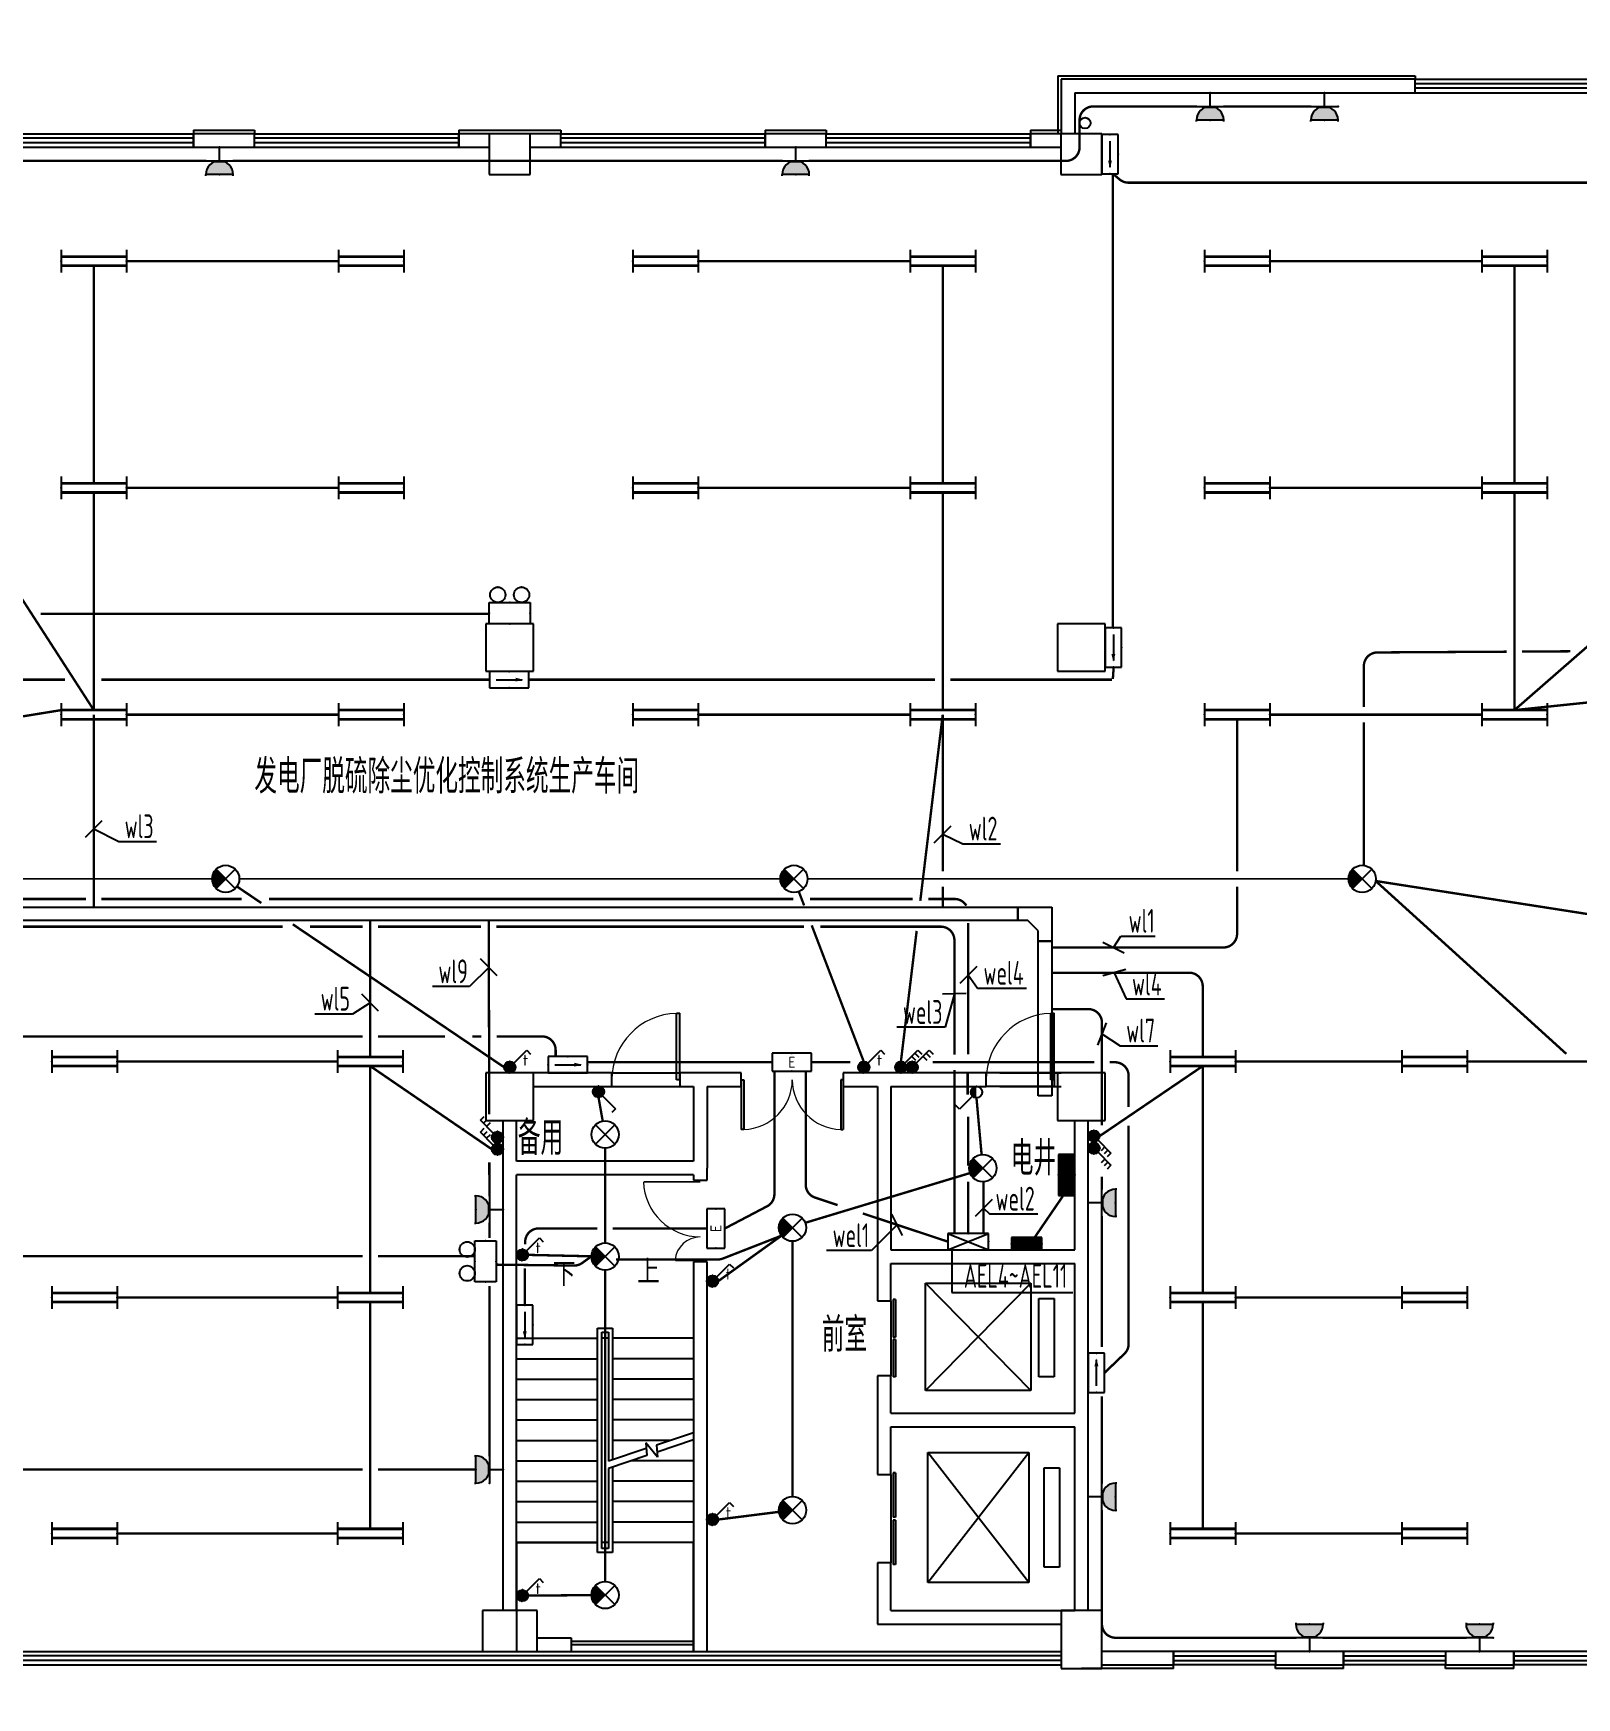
# Model space of a CAD drawing. Extents: x 2166032 to 5302137, y 581493 to 2416206.
# Drawn here: x 2486493 to 2509170, y 1052633 to 1077089 of the extents above; entities that cross this region are included whole.
import ezdxf
from ezdxf.enums import TextEntityAlignment as Align

# ---------------------------------------------------------------- set-up
doc = ezdxf.new("R2010")
doc.units = 0
doc.header["$LTSCALE"] = 1000
doc.header["$MEASUREMENT"] = 0
doc.linetypes.add('DASH', pattern=[0.35, 0.25, -0.1])
for name, color, linetype in [('3T_GLASS', 5, 'Continuous'), ('CABLETRAY', 4, 'Continuous'), ('COLUMN', 2, 'Continuous'), ('DIM-照明', 3, 'Continuous'), ('DIM-箱柜', 3, 'Continuous'), ('DIM_SYMB', 3, 'Continuous'), ('EQUIP-动力', 3, 'Continuous'), ('EQUIP-照明', 3, 'Continuous'), ('EQUIP-箱柜', 3, 'Continuous'), ('PUB_TEXT', 7, 'Continuous'), ('STAIR', 8, 'Continuous'), ('SURFACE', 8, 'Continuous'), ('TEL_TEXT', 7, 'Continuous'), ('WALL', 8, 'Continuous'), ('WINDOW', 8, 'Continuous'), ('WIRE-应急', 6, 'DASH'), ('WIRE-照明', 1, 'Continuous'), ('家具', 252, 'Continuous'), ('屋面', 151, 'Continuous')]:
    doc.layers.add(name, color=color, linetype=linetype)
doc.styles.add('_TCH_DIM', font='tssdeng.shx', dxfattribs={"bigfont": 'tssdchn.shx'})
doc.styles.add('_TCH_LABEL', font='!tssdeng.shx', dxfattribs={"bigfont": '!tssdchn.shx'})
doc.styles.add('_TEL_DIM', font='@tssdeng.shx', dxfattribs={"width": 0.8, "height": 3.5, "bigfont": '!tssdchn.shx'})
doc.styles.get("Standard").update_dxf_attribs({"font": 'tssdeng.shx', "bigfont": 'tssdchn.shx'})
doc.styles.add('TSSD_REIN', font='tssdeng.shx', dxfattribs={"width": 0.7, "bigfont": 'tssdchn.shx'})

# ---------------------------------------------------------------- blocks, each defined once
blk = doc.blocks.new('$equip$00001160')
for p, q in [((-1.2, 0.417), (-1.2, -0.417)), ((-1.2, 0.167), (1.2, 0.167)), ((1.2, 0.417), (1.2, -0.417)), ((-1.2, -0.167), (1.2, -0.167))]:
    blk.add_line(p, q)
at = {"const_width": 0.1}
for points in [[(-1.2, 0.167), (1.2, 0.167)], [(-1.2, -0.167), (1.2, -0.167)]]:
    blk.add_lwpolyline(points, dxfattribs=at)
at = {"layer": 'EQUIP-照明'}
for p in [(-1.2, 0), (0, 0.167), (1.2, 0), (0, -0.167)]:
    blk.add_point(p, dxfattribs=at)
at = {"layer": 'EQUIP-照明', "flags": 9}
blk.add_attdef('A', (0, 0), '', height=0.00002, dxfattribs=at)
blk = doc.blocks.new('$equip$00001964')
for p, q in [((0.147, 0.356), (0.625, 0.833)), ((0.512, 0.72), (0.653, 0.579)), ((0.625, 0.833), (0.766, 0.692)), ((0.399, 0.607), (0.54, 0.466))]:
    blk.add_line(p, q)
blk.add_circle((0, 0.208), 0.208)
for p in [(-0.208, 0.208), (0, 0.417), (0, 0), (0.208, 0.208)]:
    blk.add_point(p)
for points in [[(-0.18, 0.313), (0.18, 0.313), (-0.208, 0.208), (0.208, 0.208)], [(-0.18, 0.104), (0.18, 0.104), (-0.208, 0.208), (0.208, 0.208)], [(-0.104, 0.389), (0.104, 0.389), (-0.18, 0.313), (0.18, 0.313)], [(-0.104, 0.028), (0.104, 0.028), (-0.18, 0.104), (0.18, 0.104)], [(0, 0.417), (0, 0.417), (-0.104, 0.389), (0.104, 0.389)], [(0, 0), (0, 0), (-0.104, 0.028), (0.104, 0.028)]]:
    blk.add_solid(points)
at = {"layer": 'TEL_TEXT', "style": '_TEL_DIM', "flags": 1}
blk.add_attdef('A', text='', height=0.00002, dxfattribs=at).set_placement((0, 0), align=Align.MIDDLE_CENTER)
blk = doc.blocks.new('$equip$00001148')
for p, q in [((0.354, 0.354), (-0.354, -0.354)), ((-0.354, 0.354), (0.354, -0.354))]:
    blk.add_line(p, q)
blk.add_circle((0, 0), 0.5)
at = {"flags": 9}
blk.add_attdef('A', (0, 0), '', height=0.00002, dxfattribs=at)
blk = doc.blocks.new('$equip$00001190')
for p, q in [((-0.354, 0.354), (0.354, -0.354)), ((-0.354, -0.354), (0.354, 0.354))]:
    blk.add_line(p, q)
blk.add_circle((0, 0), 0.5)
for points in [[(-0.177, -0.177), (-0.483, 0.129), (0, 0), (-0.354, 0.354)], [(-0.306, -0.306), (-0.483, -0.129), (-0.177, -0.177), (-0.483, 0.129)], [(-0.354, -0.354), (-0.354, -0.354), (-0.306, -0.306), (-0.483, -0.129)]]:
    blk.add_solid(points)
at = {"flags": 9}
blk.add_attdef('A', (0, 0), '', height=0.00002, dxfattribs=at)
blk = doc.blocks.new('$equip$00001822')
for p, q in [((0.147, 0.356), (0.625, 0.833)), ((0.625, 0.833), (0.766, 0.692))]:
    blk.add_line(p, q)
blk.add_circle((0, 0.208), 0.208)
for p in [(-0.208, 0.208), (-0.015, 0.001), (0, 0.417), (0.208, 0.208)]:
    blk.add_point(p)
for points in [[(-0.18, 0.313), (0.18, 0.313), (-0.208, 0.208), (0.208, 0.208)], [(-0.18, 0.104), (0.18, 0.104), (-0.208, 0.208), (0.208, 0.208)], [(-0.104, 0.389), (0.104, 0.389), (-0.18, 0.313), (0.18, 0.313)], [(-0.104, 0.028), (0.104, 0.028), (-0.18, 0.104), (0.18, 0.104)], [(0, 0.417), (0, 0.417), (-0.104, 0.389), (0.104, 0.389)], [(0, 0), (0, 0), (-0.104, 0.028), (0.104, 0.028)]]:
    blk.add_solid(points)
at = {"color": 7, "style": '_TEL_DIM'}
blk.add_attdef('$TEXT$', text='', height=0.4, dxfattribs=at).set_placement((0.581, 0.465), align=Align.MIDDLE_CENTER)
at = {"color": 7, "style": '_TEL_DIM', "flags": 1}
blk.add_attdef('A', text='', height=0.00002, dxfattribs=at).set_placement((0, 0), align=Align.MIDDLE_CENTER)
blk = doc.blocks.new('$equip$00001962')
for p, q in [((0.147, 0.356), (0.625, 0.833)), ((0.625, 0.833), (0.766, 0.692))]:
    blk.add_line(p, q)
blk.add_circle((0, 0.208), 0.208)
for p in [(-0.208, 0.208), (0, 0.417), (0, 0), (0.208, 0.208)]:
    blk.add_point(p)
for points in [[(-0.18, 0.313), (0.18, 0.313), (-0.208, 0.208), (0.208, 0.208)], [(-0.18, 0.104), (0.18, 0.104), (-0.208, 0.208), (0.208, 0.208)], [(-0.104, 0.389), (0.104, 0.389), (-0.18, 0.313), (0.18, 0.313)], [(-0.104, 0.028), (0.104, 0.028), (-0.18, 0.104), (0.18, 0.104)], [(0, 0.417), (0, 0.417), (-0.104, 0.389), (0.104, 0.389)], [(0, 0), (0, 0), (-0.104, 0.028), (0.104, 0.028)]]:
    blk.add_solid(points)
at = {"layer": 'TEL_TEXT', "style": '_TEL_DIM', "flags": 1}
blk.add_attdef('A', text='', height=0.00002, dxfattribs=at).set_placement((0, 0), align=Align.MIDDLE_CENTER)
blk = doc.blocks.new('$equip$00001213')
for p, q in [((0.147, 0.356), (0.625, 0.833)), ((0.625, 0.833), (0.766, 0.692))]:
    blk.add_line(p, q)
blk.add_circle((0, 0.208), 0.208)
for p in [(-0.208, 0.208), (0, 0.417), (0, 0), (0.208, 0.208)]:
    blk.add_point(p)
for points in [[(0.104, 0.389), (0.104, 0.028), (0, 0.417), (0, 0)], [(0.18, 0.313), (0.18, 0.104), (0.104, 0.389), (0.104, 0.028)], [(0.208, 0.208), (0.208, 0.208), (0.18, 0.313), (0.18, 0.104)]]:
    blk.add_solid(points)
at = {"flags": 9}
blk.add_attdef('A', (0, 0), '', height=0.00002, dxfattribs=at)
blk = doc.blocks.new('$equip$00001776')
for p, q in [((0.72, 0.66), (-0.72, 0.66)), ((-0.72, 0.66), (-0.72, 0)), ((0.72, 0), (0.72, 0.66)), ((-0.72, 0), (0.72, 0))]:
    blk.add_line(p, q)
for p in [(0, 0.66), (-0.72, 0.33), (0, 0), (0.72, 0.33)]:
    blk.add_point(p)
at = {"color": 7, "style": '_TEL_DIM'}
blk.add_attdef('$TEXT$', text='', height=0.4, dxfattribs=at).set_placement((0, 0.33), align=Align.MIDDLE_CENTER)
at = {"color": 7, "style": '_TEL_DIM', "flags": 1}
blk.add_attdef('A', text='', height=0.00002, dxfattribs=at).set_placement((0, 0), align=Align.MIDDLE_CENTER)
blk = doc.blocks.new('$equip$00001687')
for p, q in [((0.72, 0.6), (-0.72, 0.6)), ((-0.72, 0.6), (-0.72, 0)), ((-0.72, 0), (0.72, 0)), ((0.72, 0), (0.72, 0.6))]:
    blk.add_line(p, q)
at = {"color": 7}
blk.add_line((-0.48, 0.3), (0.48, 0.3), dxfattribs=at)
for p in [(-0.72, 0.3), (0, 0.6), (0, 0), (0.72, 0.3)]:
    blk.add_point(p)
blk.add_solid([(0.24, 0.228), (0.528, 0.3), (0.24, 0.372)])
at = {"layer": 'TEL_TEXT', "style": '_TEL_DIM', "flags": 1}
blk.add_attdef('A', text='', height=0.00002, dxfattribs=at).set_placement((0, 0), align=Align.MIDDLE_CENTER)
blk = doc.blocks.new('*X38')
at = {"color": 0}
for p, q in [((-250, 33), (-83, 200)), ((-250, 68), (-118, 200)), ((-250, 104), (-154, 200)), ((-250, 139), (-189, 200)), ((-250, 174), (-224, 200)), ((-247, 0), (-47, 200)), ((-212, 0), (-12, 200)), ((-177, 0), (23, 200)), ((-141, 0), (59, 200)), ((-106, 0), (94, 200)), ((-71, 0), (129, 200)), ((-35, 0), (165, 200)), ((0, 0), (200, 200)), ((35, 0), (235, 200)), ((71, 0), (250, 179)), ((106, 0), (250, 144)), ((141, 0), (250, 109)), ((177, 0), (250, 73)), ((212, 0), (250, 38)), ((247, 0), (250, 3))]:
    blk.add_line(p, q, dxfattribs=at)
blk = doc.blocks.new('$equip$00001421')
for p, q in [((0.75, 0.6), (-0.75, 0.6)), ((-0.75, 0.6), (-0.75, 0)), ((-0.75, 0), (0.75, 0)), ((0.75, 0), (0.75, 0.6))]:
    blk.add_line(p, q)
at = {"const_width": 0.6}
blk.add_lwpolyline([(-0.75, 0.3), (0.75, 0.3)], dxfattribs=at)
for p in [(-0.75, 0.3), (0, 0.6), (0, 0), (0.75, 0.3)]:
    blk.add_point(p)
at = {"xscale": 0.00300000000061118, "yscale": 0.00300000000061118, "zscale": 0.003}
blk.add_blockref('*X38', (0, 0), dxfattribs=at)
at = {"style": '_TCH_LABEL', "flags": 9}
blk.add_attdef('A', (0, 0), '', height=0.00002, dxfattribs=at)
blk = doc.blocks.new('$equip$00001237')
for p, q in [((-0.5, 1.05), (-0.5, 1)), ((-0.5, 1), (0.5, 1)), ((0.5, 1.05), (0.5, 1)), ((0.5, 0.5), (-0.5, 0.5)), ((0, 0.5), (0, 0))]:
    blk.add_line(p, q)
blk.add_arc((0, 1), 0.5, 180, 0)
for p in [(0, 1), (-0.5, 0.5), (0, 0), (0.5, 0.5)]:
    blk.add_point(p)
for points in [[(0.433, 0.75), (-0.433, 0.75), (0.5, 1), (-0.5, 1)], [(0.25, 0.567), (-0.25, 0.567), (0.433, 0.75), (-0.433, 0.75)], [(0, 0.5), (0, 0.5), (0.25, 0.567), (-0.25, 0.567)]]:
    blk.add_solid(points)
at = {"flags": 9}
blk.add_attdef('A', (0, 0), '', height=0.00002, dxfattribs=at)
blk = doc.blocks.new('$equip_U$00000006')
at = {"color": 3}
for p, q in [((-0.6, 0.624), (0.6, 0.624)), ((-0.6, 0), (-0.6, 0.624)), ((0.6, 0.624), (0.6, 0)), ((0.6, 0), (-0.6, 0))]:
    blk.add_line(p, q, dxfattribs=at)
for centre in [(-0.35, 0.849), (0.35, 0.849)]:
    blk.add_circle(centre, 0.225, dxfattribs=at)
at = {"style": '_TEL_DIM', "flags": 1}
blk.add_attdef('A', text='', height=0.00002, dxfattribs=at).set_placement((0, 0), align=Align.MIDDLE_CENTER)
blk = doc.blocks.new('$equip_U$00000175(20081108-2321)')
for p in [(0, 0.624), (-0.6, 0.312), (0, 0), (0.6, 0.312)]:
    blk.add_point(p)
blk.add_blockref('$equip_U$00000006', (0, 0))
at = {"color": 7, "style": '_TEL_DIM', "flags": 1}
blk.add_attdef('A', text='', height=0.000025, dxfattribs=at).set_placement((0, 0), align=Align.MIDDLE_CENTER)
blk = doc.blocks.new('$equip_U$00000184(许虹剑)')
for p in [(-0.35, 1.074), (0.35, 1.074), (-0.6, 0.312), (0, 0), (0.6, 0.312)]:
    blk.add_point(p)
blk.add_blockref('$equip_U$00000175(20081108-2321)', (0, 0))
at = {"color": 7, "style": '_TEL_DIM', "flags": 1}
blk.add_attdef('A', text='', height=0.000025, dxfattribs=at).set_placement((0, 0), align=Align.MIDDLE_CENTER)
blk = doc.blocks.new('$equip_U$00000360(20081108-2321)')
at = {"ltscale": 5}
for p in [(-0.35, 1.074), (0.35, 1.074), (-0.6, 0.312), (0, 0), (0.6, 0.312)]:
    blk.add_point(p, dxfattribs=at)
blk.add_blockref('$equip_U$00000184(许虹剑)', (0, 0), dxfattribs=at)
at = {"color": 7, "style": '_TEL_DIM', "flags": 1}
blk.add_attdef('A', text='', height=0.000025, dxfattribs=at).set_placement((0, 0), align=Align.MIDDLE_CENTER)
blk = doc.blocks.new('$equip$00001424')
for p, q in [((-0.75, 0), (0.75, 0.6)), ((-0.75, 0.6), (0.75, 0)), ((0.75, 0.6), (-0.75, 0.6)), ((-0.75, 0.6), (-0.75, 0)), ((-0.75, 0), (0.75, 0)), ((0.75, 0), (0.75, 0.6))]:
    blk.add_line(p, q)
for p in [(-0.75, 0.3), (0, 0.6), (0, 0), (0.75, 0.3)]:
    blk.add_point(p)
at = {"style": '_TCH_LABEL', "flags": 9}
blk.add_attdef('A', (0, 0), '', height=0.00002, dxfattribs=at)
blk = doc.blocks.new('$TCHSYS$WIN2D')
for p, q in [((-0.5, 0.5), (0.5, 0.5)), ((-0.5, 0.5), (-0.5, -0.5)), ((0.5, 0.5), (0.5, -0.5)), ((0.5, 0.16667), (-0.5, 0.16667)), ((0.5, -0.16667), (-0.5, -0.16667)), ((-0.5, -0.5), (0.5, -0.5))]:
    blk.add_line(p, q)
blk = doc.blocks.new('$DorLib2D$00000001')
for p, q in [((0.45, 0.975), (0.5, 0.975)), ((0.45, 0), (0.45, 0.975)), ((0.5, 0), (0.5, 0.975)), ((0.5, 0), (0.45, 0))]:
    blk.add_line(p, q)
at = {"lineweight": 13}
blk.add_arc((0.475, 0), 0.975, 91.4693, 180, dxfattribs=at)
blk = doc.blocks.new('$DorLib2D$00000002')
for p, q in [((-0.5, 0), (-0.5, 0.4875)), ((-0.475, 0.4875), (-0.5, 0.4875)), ((-0.475, 0), (-0.475, 0.4875)), ((0.475, 0), (0.475, 0.4875)), ((0.475, 0.4875), (0.5, 0.4875)), ((0.5, 0), (0.5, 0.4875)), ((-0.5, 0), (-0.475, 0)), ((0.5, 0), (0.475, 0))]:
    blk.add_line(p, q)
at = {"lineweight": 13}
for centre, start, end in [((-0.4875, 0), 0, 88.53072), ((0.4875, 0), 91.46928, 180)]:
    blk.add_arc(centre, 0.4875, start, end, dxfattribs=at)
blk = doc.blocks.new('$TCHSYS$LDOR22D')
for p, q in [((-0.517, 0.833), (-0.017, 0.833)), ((-0.517, 0.833), (-0.517, 0.667)), ((-0.017, 0.833), (-0.017, 0.667)), ((0.017, 0.833), (0.017, 0.667)), ((0.017, 0.833), (0.517, 0.833)), ((0.517, 0.833), (0.517, 0.667)), ((-0.517, 0.667), (-0.017, 0.667)), ((0.017, 0.667), (0.517, 0.667)), ((-0.5, 0.5), (0.5, 0.5))]:
    blk.add_line(p, q)
blk = doc.blocks.new('$DorLib2D$00000025')
at = {"const_width": 0.02}
for points in [[(0.481, -0.001), (0.481, 0.691)], [(-0.481, 0.001), (-0.481, 0.308)]]:
    blk.add_lwpolyline(points, dxfattribs=at)
at = {"lineweight": 13}
for centre, radius, start, end in [((0.505, -0.002), 0.699, 91.9397, 179.7238), ((-0.501, 0.003), 0.307, 359.7899, 85.7508)]:
    blk.add_arc(centre, radius, start, end, dxfattribs=at)

msp = doc.modelspace()

# ---------------------------------------------------------------- linework, layer by layer
msp.add_circle((2604640.5, 1020101.3), 438608.5)
at = {"layer": '3T_GLASS'}
for points in [[(2494394.4, 1053464.3), (2496194.4, 1053464.3)], [(2494394.4, 1053414.3), (2496194.4, 1053414.3)]]:
    msp.add_lwpolyline(points, dxfattribs=at)
at = {"layer": 'CABLETRAY'}
for p, q in [((2477834.7, 1064250.9), (2500957.3, 1064250.9)), ((2500957.3, 1064250.9), (2500957.3, 1064050.9)), ((2500957.3, 1064250.9), (2501457.3, 1064250.9)), ((2500957.3, 1064050.9), (2500957.3, 1064250.9)), ((2501457.3, 1064250.9), (2501457.3, 1063750.9)), ((2500957.3, 1064050.9), (2477834.7, 1064050.9)), ((2501107.3, 1064050.9), (2500957.3, 1064050.9)), ((2501257.3, 1063900.9), (2501107.3, 1064050.9)), ((2501257.3, 1063750.9), (2501257.3, 1063900.9)), ((2501257.3, 1063750.9), (2501457.3, 1063750.9)), ((2501257.3, 1061476.7), (2501257.3, 1063750.9)), ((2501457.3, 1063750.9), (2501257.3, 1063750.9)), ((2501457.3, 1063750.9), (2501457.3, 1061476.7)), ((2501457.3, 1061476.7), (2501257.3, 1061476.7))]:
    msp.add_line(p, q, dxfattribs=at)
at = {"layer": 'COLUMN'}
for p, q in [((2493792.8, 1075614.3), (2493192.8, 1075614.3)), ((2493192.8, 1075614.3), (2493192.8, 1075014.3)), ((2493792.8, 1075014.3), (2493792.8, 1075614.3)), ((2502192.8, 1075614.3), (2501592.8, 1075614.3)), ((2501592.8, 1075614.3), (2501592.8, 1075014.3)), ((2502192.8, 1075014.3), (2502192.8, 1075614.3)), ((2493192.8, 1075014.3), (2493792.8, 1075014.3)), ((2501592.8, 1075014.3), (2502192.8, 1075014.3)), ((2493842.8, 1068414.3), (2493142.8, 1068414.3)), ((2493142.8, 1068414.3), (2493142.8, 1067714.3)), ((2493842.8, 1067714.3), (2493842.8, 1068414.3)), ((2502242.8, 1068414.3), (2501542.8, 1068414.3)), ((2501542.8, 1068414.3), (2501542.8, 1067714.3)), ((2502242.8, 1067714.3), (2502242.8, 1068414.3)), ((2493142.8, 1067714.3), (2493842.8, 1067714.3)), ((2501542.8, 1067714.3), (2502242.8, 1067714.3)), ((2493842.8, 1061814.3), (2493142.8, 1061814.3)), ((2493142.8, 1061814.3), (2493142.8, 1061114.3)), ((2493842.8, 1061114.3), (2493842.8, 1061814.3)), ((2502242.8, 1061814.3), (2501542.8, 1061814.3)), ((2501542.8, 1061814.3), (2501542.8, 1061114.3)), ((2502242.8, 1061114.3), (2502242.8, 1061814.3)), ((2493142.8, 1061114.3), (2493842.8, 1061114.3)), ((2501542.8, 1061114.3), (2502242.8, 1061114.3)), ((2493894.4, 1053914.3), (2493094.4, 1053914.3)), ((2493094.4, 1053914.3), (2493094.4, 1053314.3)), ((2493894.4, 1053314.3), (2493894.4, 1053914.3)), ((2502194.4, 1053914.3), (2501594.4, 1053914.3)), ((2501594.4, 1053914.3), (2501594.4, 1053064.3)), ((2502194.4, 1053064.3), (2502194.4, 1053914.3)), ((2493094.4, 1053314.3), (2493894.4, 1053314.3)), ((2501594.4, 1053064.3), (2502194.4, 1053064.3))]:
    msp.add_line(p, q, dxfattribs=at)
at = {"layer": 'DIM-照明'}
for p, q in [((2487257.9, 1065275.7), (2487505.4, 1065523.2)), ((2499731.5, 1065196.2), (2499979, 1065443.7)), ((2502209.6, 1063735.7), (2502522, 1063577.9)), ((2493310.4, 1063241.4), (2493062.2, 1063488.2)), ((2500353.9, 1063377.3), (2500106.4, 1063129.8)), ((2502543.6, 1063333.9), (2502206.9, 1063238.5)), ((2491566.5, 1062721.3), (2491319.1, 1062968.8)), ((2499851.7, 1062976.8), (2500201.6, 1062984.9)), ((2502259, 1062548.8), (2502129.7, 1062223.5)), ((2500580, 1059952), (2500332.5, 1059704.5)), ((2499263, 1059425.4), (2499106.1, 1059738.2))]:
    msp.add_line(p, q, dxfattribs=at)
for points in [[(2487381.6, 1065399.5), (2487747.3, 1065212.4)], [(2499855.2, 1065320), (2500149.8, 1065178.6)], [(2487747.3, 1065212.4), (2488301.4, 1065212.4)], [(2500149.8, 1065178.6), (2500703.8, 1065178.6)], [(2502365.8, 1063656.8), (2502472.7, 1063823.8)], [(2502472.7, 1063823.8), (2502975.1, 1063823.8)], [(2493186.3, 1063364.8), (2492903, 1063081.5)], [(2500230.1, 1063253.6), (2500366.6, 1063059.5)], [(2502375.3, 1063286.2), (2502549.2, 1062901.5)], [(2492903, 1063081.5), (2492357.6, 1063081.5)], [(2500026.7, 1062980.9), (2499891.5, 1062483.8)], [(2500366.6, 1063059.5), (2501084.3, 1063059.5)], [(2502549.2, 1062901.5), (2503111.9, 1062901.5)], [(2491181.5, 1062678.7), (2490627.4, 1062678.7)], [(2491442.8, 1062845), (2491181.5, 1062678.7)], [(2499891.5, 1062483.8), (2499182.4, 1062483.8)], [(2502194.4, 1062386.2), (2502463.5, 1062211.2)], [(2502463.5, 1062211.2), (2503017.6, 1062211.2)], [(2500456.2, 1059828.2), (2500543.1, 1059741.4)], [(2500543.1, 1059741.4), (2501252.2, 1059741.4)], [(2499184.5, 1059581.8), (2498807.2, 1059204.5)], [(2498807.2, 1059204.5), (2498149.8, 1059204.5)]]:
    msp.add_lwpolyline(points, dxfattribs=at)
at = {"layer": 'DIM-箱柜'}
for p, q in [((2499990.5, 1059229.6), (2499990.5, 1058586.4)), ((2499990.5, 1058586.4), (2501767.3, 1058586.4))]:
    msp.add_line(p, q, dxfattribs=at)
at = {"layer": 'DIM_SYMB'}
for points in [[(2495519.4, 1058668.2, 0, 0, 0), (2495519.4, 1057468.2, 80, 0, 0), (2495519.4, 1057168.2, 0, 0, 0)], [(2494269.4, 1058630.9, 0, 0, 0), (2494269.4, 1054583.4, 0, 0, 0), (2495519.4, 1054583.4, 0, 0, 0), (2495519.4, 1056163.5, 80, 0, 0), (2495519.4, 1056463.5, 0, 0, 0)]]:
    msp.add_lwpolyline(points, format="xyseb", dxfattribs=at)
at = {"layer": 'STAIR'}
for p, q in [((2499600.2, 1057147.4), (2499600.2, 1058722.4)), ((2499600.2, 1058722.4), (2501150.2, 1058722.4)), ((2501150.2, 1057147.4), (2499600.2, 1058722.4)), ((2499600.2, 1057147.4), (2501150.2, 1058722.4)), ((2501150.2, 1058722.4), (2501150.2, 1057147.4)), ((2501265.5, 1057347.4), (2501265.5, 1058497.4)), ((2501265.5, 1058497.4), (2501490.5, 1058497.4)), ((2501490.5, 1058497.4), (2501490.5, 1057347.4)), ((2494784.4, 1058064.5), (2495004.4, 1058064.5)), ((2494784.4, 1054764.5), (2494784.4, 1058064.5)), ((2494844.4, 1058004.5), (2494944.4, 1058004.5)), ((2494844.4, 1054824.5), (2494844.4, 1058004.5)), ((2494944.4, 1058004.5), (2494944.4, 1056108.5)), ((2495004.4, 1058064.5), (2495004.4, 1056128.5)), ((2493594.4, 1054914.5), (2493594.4, 1057914.5)), ((2493594.4, 1057914.5), (2494784.4, 1057914.5)), ((2494844.4, 1054914.5), (2494844.4, 1057914.5)), ((2494944.4, 1057914.5), (2494844.4, 1057914.5)), ((2494944.4, 1057914.5), (2494944.4, 1056108.5)), ((2496194.4, 1057914.5), (2495004.4, 1057914.5)), ((2496194.4, 1057914.5), (2496194.4, 1056525.9)), ((2493594.4, 1057614.5), (2494784.4, 1057614.5)), ((2496194.4, 1057614.5), (2495004.4, 1057614.5)), ((2493594.4, 1057314.5), (2494784.4, 1057314.5)), ((2496194.4, 1057314.5), (2495004.4, 1057314.5)), ((2501490.5, 1057347.4), (2501265.5, 1057347.4)), ((2493594.4, 1057014.5), (2494784.4, 1057014.5)), ((2496194.4, 1057014.5), (2495004.4, 1057014.5)), ((2501150.2, 1057147.4), (2499600.2, 1057147.4)), ((2493594.4, 1056714.5), (2494784.4, 1056714.5)), ((2496194.4, 1056714.5), (2495004.4, 1056714.5)), ((2496194.4, 1056525.9), (2495651.5, 1056344.6)), ((2493594.4, 1056414.5), (2494784.4, 1056414.5)), ((2495500, 1056294), (2494944.4, 1056108.5)), ((2495860.7, 1056414.5), (2495004.4, 1056414.5)), ((2495662.2, 1056166.5), (2495494.9, 1056377.1)), ((2495494.9, 1056377.1), (2495506.2, 1056190.7)), ((2495651.5, 1056344.6), (2495662.2, 1056166.5)), ((2496194.4, 1056420.5), (2495657.7, 1056241.3)), ((2496194.4, 1056414.5), (2496176.5, 1056414.5)), ((2496194.4, 1056420.5), (2496194.4, 1054914.5)), ((2493594.4, 1056114.5), (2494784.4, 1056114.5)), ((2495506.2, 1056190.7), (2494944.4, 1056003.1)), ((2495004.4, 1056023.1), (2495004.4, 1054764.5)), ((2496194.4, 1056114.5), (2495278, 1056114.5)), ((2499634.9, 1054325.1), (2499634.9, 1056238.1)), ((2499634.9, 1056238.1), (2501119.4, 1056238.1)), ((2501119.4, 1054325.1), (2499634.9, 1056238.1)), ((2499634.9, 1054325.1), (2501119.4, 1056238.1)), ((2501119.4, 1056238.1), (2501119.4, 1054325.1)), ((2493594.4, 1055814.5), (2494784.4, 1055814.5)), ((2494944.4, 1056003.1), (2494944.4, 1054914.5)), ((2494944.4, 1056003.1), (2494944.4, 1054824.5)), ((2496194.4, 1055814.5), (2495004.4, 1055814.5)), ((2501344.4, 1054550.1), (2501344.4, 1056013.1)), ((2501344.4, 1056013.1), (2501569.4, 1056013.1)), ((2501569.4, 1056013.1), (2501569.4, 1054550.1)), ((2493594.4, 1055514.5), (2494784.4, 1055514.5)), ((2496194.4, 1055514.5), (2495004.4, 1055514.5)), ((2493594.4, 1055214.5), (2494784.4, 1055214.5)), ((2496194.4, 1055214.5), (2495004.4, 1055214.5)), ((2493594.4, 1054914.5), (2494784.4, 1054914.5)), ((2493594.4, 1054914.5), (2493594.4, 1053314.5)), ((2494784.4, 1054914.5), (2493594.4, 1054914.5)), ((2494944.4, 1054914.5), (2494844.4, 1054914.5)), ((2494944.4, 1054824.5), (2494844.4, 1054824.5)), ((2496194.4, 1054914.5), (2495004.4, 1054914.5)), ((2496194.4, 1054914.5), (2495004.4, 1054914.5)), ((2496194.4, 1053314.5), (2496194.4, 1054914.5)), ((2495004.4, 1054764.5), (2494784.4, 1054764.5)), ((2501569.4, 1054550.1), (2501344.4, 1054550.1)), ((2501119.4, 1054325.1), (2499634.9, 1054325.1)), ((2493594.4, 1053314.5), (2496194.4, 1053314.5))]:
    msp.add_line(p, q, dxfattribs=at)
at = {"layer": 'SURFACE'}
for p, q in [((2501544.4, 1076464.3), (2506794.4, 1076464.3)), ((2501544.4, 1076464.3), (2501544.4, 1075614.3)), ((2506794.4, 1076464.3), (2506794.4, 1076414.3)), ((2488844.4, 1075664.3), (2488844.4, 1075614.3)), ((2488844.4, 1075664.3), (2489744.4, 1075664.3)), ((2489744.4, 1075664.3), (2489744.4, 1075614.3)), ((2492744.4, 1075664.3), (2492744.4, 1075614.3)), ((2492744.4, 1075664.3), (2493492.8, 1075664.3)), ((2493492.8, 1075664.3), (2494244.4, 1075664.3)), ((2494244.4, 1075664.3), (2494244.4, 1075614.3)), ((2497244.4, 1075664.3), (2497244.4, 1075614.3)), ((2497244.4, 1075664.3), (2498144.4, 1075664.3)), ((2498144.4, 1075664.3), (2498144.4, 1075614.3)), ((2501144.4, 1075664.3), (2501144.4, 1075614.3)), ((2501144.4, 1075664.3), (2501594.4, 1075664.3)), ((2503244.4, 1053064.1), (2503244.4, 1053114.1)), ((2504744.4, 1053064.2), (2504744.4, 1053114.2)), ((2505744.4, 1053064.2), (2505744.4, 1053114.2)), ((2507244.4, 1053064.2), (2507244.4, 1053114.2)), ((2508244.4, 1053064.3), (2508244.4, 1053114.3)), ((2503244.4, 1053064.1), (2501894.4, 1053064.1)), ((2505744.4, 1053064.2), (2504744.4, 1053064.2)), ((2508244.4, 1053064.3), (2507244.4, 1053064.2))]:
    msp.add_line(p, q, dxfattribs=at)
at = {"layer": 'WALL'}
for p, q in [((2506794.4, 1076414.3), (2501594.4, 1076414.3)), ((2501594.4, 1076414.3), (2501594.4, 1075614.3)), ((2506794.4, 1076214.3), (2506794.4, 1076414.3)), ((2501794.4, 1076214.3), (2506794.4, 1076214.3)), ((2501794.4, 1076214.3), (2501794.4, 1075614.3)), ((2489744.4, 1075614.3), (2488844.4, 1075614.3)), ((2488844.4, 1075614.3), (2488844.4, 1075414.3)), ((2489744.4, 1075414.3), (2489744.4, 1075614.3)), ((2493192.8, 1075614.3), (2492744.4, 1075614.3)), ((2492744.4, 1075614.3), (2492744.4, 1075414.3)), ((2494244.4, 1075614.3), (2493792.8, 1075614.3)), ((2494244.4, 1075414.3), (2494244.4, 1075614.3)), ((2498144.4, 1075614.3), (2497244.4, 1075614.3)), ((2497244.4, 1075614.3), (2497244.4, 1075414.3)), ((2498144.4, 1075414.3), (2498144.4, 1075614.3)), ((2501592.8, 1075614.3), (2501144.4, 1075614.3)), ((2501144.4, 1075614.3), (2501144.4, 1075414.3)), ((2488844.4, 1075414.3), (2489744.4, 1075414.3)), ((2492744.4, 1075414.3), (2493192.8, 1075414.3)), ((2493792.8, 1075414.3), (2494244.4, 1075414.3)), ((2497244.4, 1075414.3), (2498144.4, 1075414.3)), ((2501144.4, 1075414.3), (2501592.8, 1075414.3)), ((2494994.4, 1061814.3), (2493842.8, 1061814.3)), ((2494994.4, 1061614.3), (2494994.4, 1061814.3)), ((2496294.4, 1061814.3), (2495994.4, 1061814.3)), ((2495994.4, 1061814.3), (2495994.4, 1061614.3)), ((2496894.4, 1061814.3), (2496294.4, 1061814.3)), ((2496894.4, 1061614.3), (2496894.4, 1061814.3)), ((2498994.4, 1061814.3), (2498394.4, 1061814.3)), ((2498394.4, 1061814.3), (2498394.4, 1061614.3)), ((2500494.4, 1061814.3), (2498994.4, 1061814.3)), ((2500494.4, 1061614.3), (2500494.4, 1061814.3)), ((2501542.8, 1061814.3), (2501494.4, 1061814.3)), ((2501494.4, 1061814.3), (2501494.4, 1061614.3)), ((2493842.8, 1061614.3), (2494994.4, 1061614.3)), ((2495994.4, 1061614.3), (2496194.4, 1061614.3)), ((2496194.4, 1061614.3), (2496194.4, 1060514.7)), ((2496394.4, 1061614.3), (2496394.4, 1060414.7)), ((2496394.4, 1061614.3), (2496894.4, 1061614.3)), ((2498394.4, 1061614.3), (2498894.4, 1061614.3)), ((2498894.4, 1061614.3), (2498894.4, 1059114.5)), ((2499094.4, 1061614.3), (2500494.4, 1061614.3)), ((2499094.4, 1061614.3), (2499094.4, 1059214.5)), ((2501494.4, 1061614.3), (2501542.8, 1061614.3)), ((2493394.4, 1060414.7), (2493394.4, 1061114.3)), ((2493594.4, 1060514.7), (2493594.4, 1061114.3)), ((2501794.4, 1059214.5), (2501794.4, 1061114.3)), ((2501994.4, 1059114.5), (2501994.4, 1061114.3)), ((2496194.4, 1060514.7), (2493594.4, 1060514.7)), ((2493394.4, 1053914.3), (2493394.4, 1060414.7)), ((2493594.4, 1053914.3), (2493594.4, 1060314.7)), ((2496194.4, 1060314.7), (2493594.4, 1060314.7)), ((2496194.4, 1060314.7), (2496194.4, 1060236.3)), ((2496194.4, 1060236.3), (2496394.4, 1060236.3)), ((2496394.4, 1060236.3), (2496394.4, 1060414.7)), ((2499094.4, 1059214.5), (2501794.4, 1059214.5)), ((2496394.4, 1059036.3), (2496194.4, 1059036.3)), ((2496194.4, 1059036.3), (2496194.4, 1053314.3)), ((2496394.4, 1053314.3), (2496394.4, 1059036.3)), ((2498894.4, 1059114.5), (2498894.4, 1058464.5)), ((2499094.4, 1059014.5), (2501794.4, 1059014.5)), ((2499094.4, 1058464.5), (2499094.4, 1059014.5)), ((2501794.4, 1056814.5), (2501794.4, 1059014.5)), ((2501994.4, 1056714.5), (2501994.4, 1059114.5)), ((2498894.4, 1058464.5), (2499094.4, 1058464.5)), ((2499094.4, 1057364.5), (2498894.4, 1057364.5)), ((2498894.4, 1057364.5), (2498894.4, 1056714.5)), ((2499094.4, 1056814.5), (2499094.4, 1057364.5)), ((2499094.4, 1056814.5), (2501794.4, 1056814.5)), ((2498894.4, 1056714.5), (2498894.4, 1055914.5)), ((2499094.4, 1056614.5), (2501794.4, 1056614.5)), ((2499094.4, 1055914.5), (2499094.4, 1056614.5)), ((2501794.4, 1053914.5), (2501794.4, 1056614.5)), ((2501994.4, 1053914.3), (2501994.4, 1056714.5)), ((2498894.4, 1055914.5), (2499094.4, 1055914.5)), ((2499094.4, 1054614.5), (2498894.4, 1054614.5)), ((2498894.4, 1054614.5), (2498894.4, 1053714.5)), ((2499094.4, 1053914.5), (2499094.4, 1054614.5)), ((2499094.4, 1053914.5), (2501794.4, 1053914.5)), ((2498894.4, 1053714.5), (2501594.4, 1053714.5)), ((2493894.4, 1053514.3), (2494394.4, 1053514.3)), ((2494394.4, 1053514.3), (2494394.4, 1053314.3)), ((2493894.4, 1053314.3), (2494394.4, 1053314.3)), ((2496194.4, 1053314.3), (2496394.4, 1053314.3)), ((2503244.4, 1053314.1), (2502194.4, 1053314.1)), ((2502194.4, 1053114.1), (2503244.4, 1053114.1)), ((2503244.4, 1053114.1), (2503244.4, 1053314.1)), ((2505744.4, 1053314.2), (2504744.4, 1053314.2)), ((2504744.4, 1053314.2), (2504744.4, 1053114.2)), ((2504744.4, 1053114.2), (2505744.4, 1053114.2)), ((2505744.4, 1053114.2), (2505744.4, 1053314.2)), ((2508244.4, 1053314.3), (2507244.4, 1053314.2)), ((2507244.4, 1053314.2), (2507244.4, 1053114.2)), ((2507244.4, 1053114.2), (2508244.4, 1053114.3)), ((2508244.4, 1053114.3), (2508244.4, 1053314.3))]:
    msp.add_line(p, q, dxfattribs=at)
at = {"layer": 'WINDOW'}
for p, q in [((2494994.4, 1061814.3), (2495994.4, 1061814.3)), ((2501494.4, 1061814.3), (2500494.4, 1061814.3)), ((2494994.4, 1061614.3), (2495994.4, 1061614.3)), ((2501494.4, 1061614.3), (2500494.4, 1061614.3))]:
    msp.add_line(p, q, dxfattribs=at)
at = {"layer": 'WIRE-应急', "linetype": 'DASH', "const_width": 35}
for points in [[(2502354.9, 1068352.3), (2502354.9, 1075026.3)], [(2486601.6, 1068559.8), (2493192.7, 1068559.8)], [(2508367.7, 1068004.4), (2509075.2, 1068008.6)], [(2502366, 1067765.5), (2502354.9, 1067603)], [(2485656.9, 1067591.6), (2486958.9, 1067591.6)], [(2487494.1, 1067591.6), (2493195.4, 1067591.6)], [(2493771.4, 1067591.6), (2499742.7, 1067591.6)], [(2499967.7, 1067591.6), (2502344.1, 1067591.6)], [(2506042.8, 1064862.9), (2506042.8, 1066965)], [(2506217, 1064633.5), (2510027.7, 1064039.3)], [(2506217, 1064633.5), (2509017.6, 1062093.5)], [(2487269.1, 1064369.3), (2485656.9, 1064369.3)], [(2489554.7, 1064369.3), (2487494.1, 1064369.3)], [(2489485, 1064552.2), (2489842.8, 1064310.2)], [(2497661.6, 1064369.3), (2489956.3, 1064369.3)], [(2497740.7, 1064477.5), (2497818.4, 1064274.2)], [(2499415.4, 1064369.3), (2497902.5, 1064369.3)], [(2478906.9, 1063962.7), (2490155.8, 1063962.7)], [(2490306, 1063996.9), (2493409.5, 1061897.6)], [(2490557.4, 1063962.7), (2491330.3, 1063962.7)], [(2491555.3, 1063962.7), (2493072.1, 1063962.7)], [(2493297.1, 1063962.7), (2497816.9, 1063962.7)], [(2497930.3, 1063981.3), (2498694.4, 1061981)], [(2500230.1, 1062089), (2500230.1, 1064015.3)], [(2491555.3, 1062349.8), (2492540.2, 1062349.8)], [(2492941.7, 1062349.8), (2493076.6, 1062349.8)], [(2497350, 1061970.1), (2494634.1, 1061970.1)], [(2497926, 1061970.1), (2498498.5, 1061970.1)], [(2499706.3, 1061970.1), (2502081.9, 1061970.1)], [(2500026.7, 1059454.5), (2500026.7, 1061857.6)], [(2500221.5, 1061493.7), (2500221.5, 1061814.3)], [(2494859.3, 1061106.1), (2494797.5, 1061453.5)], [(2500350.8, 1061447.6), (2500426.3, 1060613.6)], [(2500230.1, 1060451.9), (2500230.1, 1061168.5)], [(2494894.4, 1060709.2), (2494894.4, 1059314.6)], [(2497835.6, 1059611.2), (2500257.7, 1060342.7)], [(2500230.1, 1059454.5), (2500230.1, 1060216.9)], [(2500456.2, 1059454.5), (2500456.2, 1060214.7)], [(2498680.6, 1059748.9), (2499930.1, 1059334.5)], [(2496390.9, 1059528.8), (2495006.9, 1059528.8)], [(2496556.8, 1058754.1), (2497486.6, 1059422.6)], [(2497649, 1059339.3), (2497649, 1055589.3)], [(2491555.3, 1059122), (2492980.9, 1059122)], [(2493716.9, 1058944), (2493714.4, 1058400.6)], [(2494694.4, 1059119), (2493762, 1059139.9)], [(2494894.4, 1058914.6), (2494894.4, 1054342)], [(2496556.8, 1055251.1), (2497450.6, 1055364.2)], [(2494694.4, 1054140.5), (2493762, 1054133.4)]]:
    msp.add_lwpolyline(points, dxfattribs=at)
for points in [[(2510006.4, 1074894.3), (2502583.5, 1074894.3, -0.1781968), (2502453.8, 1074942), (2502354.9, 1075026.3)], [(2506042.8, 1067190), (2506042.8, 1067791.8, -0.4124714), (2506241.6, 1067991.8), (2508142.7, 1068003.1)], [(2500202.1, 1064271.4, 0.2646976), (2500030.1, 1064369.3), (2499642, 1064369.3)], [(2498057.8, 1063962.7), (2499826.7, 1063962.7, -0.4142136), (2500026.7, 1063762.7), (2500026.7, 1062082.6)], [(2485092.8, 1062054.3), (2485092.8, 1062149.8, -0.4142136), (2485292.8, 1062349.8), (2491330.3, 1062349.8)], [(2493301.6, 1062349.8), (2493967.7, 1062349.8, -0.4142136), (2494167.7, 1062149.8), (2494167.7, 1062054.3)], [(2502306.9, 1061970.1), (2502386.8, 1061970.1, -0.4142136), (2502586.8, 1061770.1), (2502586.8, 1061310.9)], [(2497381.6, 1061838.1), (2497381.6, 1060030.9, -0.2788732), (2497274.5, 1059853.8), (2496654.9, 1059528.8)], [(2497842.4, 1061838.1), (2497842.4, 1060171.3, 0.3232359), (2497979.5, 1059981.5), (2498309.7, 1059871.9)], [(2485598.9, 1061154.6), (2485598.9, 1059322, 0.4142136), (2485798.9, 1059122), (2491330.3, 1059122)], [(2502586.8, 1061038.9), (2502586.8, 1057832.2, -0.2042115), (2502525.3, 1057687.9), (2502233.2, 1057407.5)], [(2494781.9, 1059528.8), (2493919.5, 1059528.8, 0.4140597), (2493719.5, 1059328.9), (2493719.5, 1059296)], [(2495054.2, 1059072.2), (2496551.9, 1059072.2, 0.0933505), (2496624.7, 1059085.9), (2497486.6, 1059422.6)], [(2493293.1, 1058996.1), (2494439, 1058983.3, 0.1601518), (2494558.1, 1059020.9), (2494694.4, 1059119)]]:
    msp.add_lwpolyline(points, format="xyb", dxfattribs=at)
at = {"layer": 'WIRE-应急', "color": 6, "linetype": 'DASH', "const_width": 25}
for points in [[(2481169.4, 1064664.3), (2489119.4, 1064664.3)], [(2489519.4, 1064664.3), (2497469.4, 1064664.3)], [(2497869.4, 1064664.3), (2505819.4, 1064664.3)]]:
    msp.add_lwpolyline(points, dxfattribs=at)
at = {"layer": 'WIRE-照明', "linetype": 'Continuous', "const_width": 35}
for points in [[(2503583.1, 1076014.3), (2502065.6, 1076014.3, 0.4142136), (2501865.6, 1075814.3), (2501865.6, 1075414.3, -0.4142136), (2501665.6, 1075214.3), (2497894.4, 1075214.3)], [(2489028.3, 1075214.3), (2485744.4, 1075214.3, 0.4142136), (2485544.4, 1075014.3), (2485544.4, 1072664.3)], [(2504180.1, 1064551.8), (2504180.1, 1063856.8, -0.4142136), (2503980.1, 1063656.8), (2501457.3, 1063656.8)], [(2503675.4, 1062047.6), (2503675.4, 1063086.2, 0.4142136), (2503475.4, 1063286.2), (2501457.3, 1063286.2)], [(2502194.4, 1061042.2), (2502194.4, 1062551.4, 0.4142136), (2501994.4, 1062751.4), (2501457.3, 1062751.4)], [(2502194.4, 1055386.3), (2502194.4, 1053714.2, 0.4142136), (2502394.4, 1053514.2), (2505044.4, 1053514.2)]]:
    msp.add_lwpolyline(points, format="xyb", dxfattribs=at)
for points in [[(2503983.1, 1076014.3), (2505263, 1076014.3)], [(2489428.3, 1075214.3), (2497494.4, 1075214.3)], [(2487381.6, 1073674), (2487381.6, 1070475.7)], [(2487861.6, 1073740.6), (2490976.8, 1073740.6)], [(2496260.1, 1073740.6), (2499375.2, 1073740.6)], [(2499855.2, 1073674), (2499855.2, 1070475.7)], [(2504660.1, 1073740.6), (2507775.2, 1073740.6)], [(2508255.2, 1073674), (2508255.2, 1070475.7)], [(2487381.6, 1070342.4), (2487381.6, 1067144.1)], [(2487861.6, 1070409), (2490976.8, 1070409)], [(2496260.1, 1070409), (2499375.2, 1070409)], [(2499855.2, 1070342.4), (2499855.2, 1067144.1)], [(2504660.1, 1070409), (2507775.2, 1070409)], [(2508255.2, 1070342.4), (2508255.2, 1067144.1)], [(2485427.7, 1070170.8), (2487381.6, 1067144.1)], [(2508255.2, 1067144.1), (2510027.7, 1067328.7)], [(2483686.9, 1066622.6), (2486901.6, 1067144.1)], [(2487381.6, 1067077.5), (2487381.6, 1064250.9)], [(2487861.6, 1067077.5), (2490976.8, 1067077.5)], [(2496260.1, 1067077.5), (2499375.2, 1067077.5)], [(2499855.2, 1067077.5), (2499525.5, 1064343)], [(2499855.2, 1067077.5), (2499855.2, 1064776.8)], [(2504180.1, 1067010.8), (2504180.1, 1064776.8)], [(2504660.1, 1067077.5), (2507775.2, 1067077.5)], [(2499855.2, 1064551.8), (2499855.2, 1064250.9)], [(2491442.8, 1062047.6), (2491442.8, 1064050.9)], [(2493192.3, 1061206.5), (2493184.4, 1064050.9)], [(2499472.2, 1063900.6), (2499240.7, 1061981)], [(2487722.8, 1061981), (2490962.8, 1061981)], [(2491442.8, 1061914.3), (2491442.8, 1058581)], [(2491442.8, 1061914.3), (2493227.7, 1060693.3)], [(2502161, 1060885.7), (2503675.4, 1061914.3)], [(2503675.4, 1061914.3), (2503675.4, 1058581)], [(2504155.4, 1061981), (2506603, 1061981)], [(2507563, 1061981), (2510738.5, 1061981)], [(2493311, 1060776.6), (2493311, 1060785)], [(2502077.7, 1060791.4), (2502077.7, 1060802.4)], [(2493194.4, 1060007.5), (2493193.2, 1060497.4)], [(2502194.4, 1060104), (2502194.4, 1060289)], [(2501627.7, 1060014.2), (2501204.8, 1059394.5)], [(2502194.4, 1059704), (2502194.4, 1057785.9)], [(2493194.4, 1059387), (2493194.4, 1059607.5)], [(2487722.8, 1058514.3), (2490962.8, 1058514.3)], [(2491442.8, 1058447.6), (2491442.8, 1055114.3)], [(2493194.4, 1056186.6), (2493194.4, 1058681.6)], [(2503675.4, 1058447.6), (2503675.4, 1055114.3)], [(2504155.4, 1058514.3), (2506603, 1058514.3)], [(2502194.4, 1057059.1), (2502194.4, 1055786.3)], [(2483106.9, 1055986.6), (2491330.3, 1055986.6)], [(2491555.3, 1055986.6), (2492994.4, 1055986.6)], [(2487722.8, 1055047.6), (2490962.8, 1055047.6)], [(2504155.4, 1055047.6), (2506603, 1055047.6)], [(2505444.4, 1053514.2), (2507544.4, 1053514.2)]]:
    msp.add_lwpolyline(points, dxfattribs=at)
at = {"layer": 'WIRE-照明', "color": 1, "linetype": 'Continuous', "const_width": 35}
msp.add_lwpolyline([(2508255.2, 1067144.1), (2511431.2, 1069914.3)], dxfattribs=at)
at = {"layer": '家具'}
for p, q in [((2500694.4, 1061814.3), (2501594.4, 1061814.3)), ((2500694.4, 1061614.3), (2501594.4, 1061614.3))]:
    msp.add_line(p, q, dxfattribs=at)
at = {"layer": '屋面', "color": 6}
msp.add_circle((2501945.8, 1075769.9), 80, dxfattribs=at)

# ---------------------------------------------------------------- block references
at = {"layer": 'EQUIP-动力', "xscale": 400, "yscale": 400, "zscale": 400}
for p, rotation in [((2503783.1, 1076214.3), 180), ((2505463, 1076214.3), 180), ((2489228.3, 1075414.3), 180), ((2497694.4, 1075414.3), 180), ((2493394.4, 1059807.5), 90), ((2501994.4, 1059904), 270), ((2493394.4, 1055986.6), 90), ((2501994.4, 1055586.3), 270)]:
    msp.add_blockref('$equip$00001237', p, dxfattribs=dict(at, rotation=rotation))
for p in [(2505244.4, 1053314.2), (2507744.4, 1053314.2)]:
    msp.add_blockref('$equip$00001237', p, dxfattribs=at)
at = {"layer": 'EQUIP-照明'}
for name, p, xscale, yscale, zscale, rotation in [('$equip$00001687', (2502192.8, 1075314.3), 400, 400, 400, 270), ('$equip$00001687', (2502242.8, 1068064.3), 400, 400, 400, 270), ('$equip$00001962', (2494714.1, 1061536.8), 400, 400, 400, 270), ('$equip$00001213', (2500350.8, 1061614.3), 400, 400, 400, 180), ('$equip$00001964', (2493394.4, 1060868.4), 400, 400, 400, 90), ('$equip$00001964', (2493394.4, 1060693.3), 400, 400, 400, 90), ('$equip$00001964', (2501994.4, 1060885.7), 400, 400, 400, 270), ('$equip$00001964', (2501994.4, 1060708), 400, 400, 400, 270), ('$equip_U$00000360(20081108-2321)', (2493293.1, 1059044), 500, 500, 500, 90), ('$equip$00001687', (2493594.4, 1058112.6), 400, 400, 400, 270), ('$equip$00001687', (2502233.2, 1057407.5), 400, 400, 400, 90)]:
    msp.add_blockref(name, p, dxfattribs=dict(at, xscale=xscale, yscale=yscale, zscale=zscale, rotation=rotation))
for name, p, xscale, yscale, zscale in [('$equip$00001160', (2487381.6, 1073740.6), 400, 400, 400), ('$equip$00001160', (2491456.8, 1073740.6), 400, 400, 400), ('$equip$00001160', (2495780.1, 1073740.6), 400, 400, 400), ('$equip$00001160', (2499855.2, 1073740.6), 400, 400, 400), ('$equip$00001160', (2504180.1, 1073740.6), 400, 400, 400), ('$equip$00001160', (2508255.2, 1073740.6), 400, 400, 400), ('$equip$00001160', (2487381.6, 1070409), 400, 400, 400), ('$equip$00001160', (2491456.8, 1070409), 400, 400, 400), ('$equip$00001160', (2495780.1, 1070409), 400, 400, 400), ('$equip$00001160', (2499855.2, 1070409), 400, 400, 400), ('$equip$00001160', (2504180.1, 1070409), 400, 400, 400), ('$equip$00001160', (2508255.2, 1070409), 400, 400, 400), ('$equip_U$00000360(20081108-2321)', (2493492.8, 1068414.3), 500, 500, 500), ('$equip$00001687', (2493483.4, 1067471.6), 400, 400, 400), ('$equip$00001160', (2487381.6, 1067077.5), 400, 400, 400), ('$equip$00001160', (2491456.8, 1067077.5), 400, 400, 400), ('$equip$00001160', (2495780.1, 1067077.5), 400, 400, 400), ('$equip$00001160', (2499855.2, 1067077.5), 400, 400, 400), ('$equip$00001160', (2504180.1, 1067077.5), 400, 400, 400), ('$equip$00001160', (2508255.2, 1067077.5), 400, 400, 400), ('$equip$00001190', (2489319.4, 1064664.3), 400, 400, 400), ('$equip$00001190', (2497669.4, 1064664.3), 400, 400, 400), ('$equip$00001190', (2506019.4, 1064664.3), 400, 400, 400), ('$equip$00001160', (2487242.8, 1061981), 400, 400, 400), ('$equip$00001160', (2491442.8, 1061981), 400, 400, 400), ('$equip$00001964', (2499240.7, 1061814.3), 400, 400, 400), ('$equip$00001964', (2499407.7, 1061814.3), 400, 400, 400), ('$equip$00001160', (2503675.4, 1061981), 400, 400, 400), ('$equip$00001160', (2507083, 1061981), 400, 400, 400), ('$equip$00001687', (2494346.1, 1061814.3), 400, 400, 400), ('$equip$00001148', (2494894.4, 1060909.2), 400, 400, 400), ('$equip$00001190', (2500444.4, 1060414.4), 400, 400, 400), ('$equip$00001190', (2497649, 1059539.3), 400, 400, 400), ('$equip$00001190', (2494894.4, 1059114.6), 400, 400, 400), ('$equip$00001160', (2487242.8, 1058514.3), 400, 400, 400), ('$equip$00001160', (2491442.8, 1058514.3), 400, 400, 400), ('$equip$00001160', (2503675.4, 1058514.3), 400, 400, 400), ('$equip$00001160', (2507083, 1058514.3), 400, 400, 400), ('$equip$00001190', (2497649, 1055389.3), 400, 400, 400), ('$equip$00001160', (2487242.8, 1055047.6), 400, 400, 400), ('$equip$00001160', (2491442.8, 1055047.6), 400, 400, 400), ('$equip$00001160', (2503675.4, 1055047.6), 400, 400, 400), ('$equip$00001160', (2507083, 1055047.6), 400, 400, 400), ('$equip$00001190', (2494894.4, 1054142), 400, 400, 400)]:
    msp.add_blockref(name, p, dxfattribs=dict(at, xscale=xscale, yscale=yscale, zscale=zscale))
at = {"layer": 'EQUIP-照明', "xscale": 400, "yscale": 400, "zscale": 400}
for name, p, values in [('$equip$00001822', (2493492.8, 1061814.3), {'$TEXT$': 't'}), ('$equip$00001822', (2498694.4, 1061814.3), {'$TEXT$': 't'}), ('$equip$00001776', (2497638, 1061838.1), {'$TEXT$': 'E'}), ('$equip$00001822', (2493678.6, 1059056.5), {'$TEXT$': 't'}), ('$equip$00001822', (2496473.5, 1058670.8), {'$TEXT$': 't'}), ('$equip$00001822', (2496473.5, 1055167.8), {'$TEXT$': 't'}), ('$equip$00001822', (2493678.6, 1054050.1), {'$TEXT$': 't'})]:
    msp.add_blockref(name, p, dxfattribs=at).add_auto_attribs(values)
at = {"layer": 'EQUIP-照明', "xscale": 400, "yscale": 400, "zscale": 400, "rotation": 90}
msp.add_blockref('$equip$00001776', (2496654.9, 1059528.8), dxfattribs=at).add_auto_attribs({'$TEXT$': 'E'})
at = {"layer": 'EQUIP-箱柜', "xscale": 400, "yscale": 400, "zscale": 400, "rotation": 90}
msp.add_blockref('$equip$00001421', (2501794.4, 1060314.2), dxfattribs=at)
at = {"layer": 'EQUIP-箱柜', "xscale": 400, "yscale": 400, "zscale": 400}
msp.add_blockref('$equip$00001424', (2500230.1, 1059214.5), dxfattribs=at)
at = {"layer": 'EQUIP-箱柜', "color": 1, "xscale": 300, "yscale": 300, "zscale": 300}
msp.add_blockref('$equip$00001421', (2501088.5, 1059214.5), dxfattribs=at)
at = {"layer": 'WINDOW'}
for name, p, xscale, yscale, zscale, rotation in [('$TCHSYS$WIN2D', (2513294.4, 1076314.3), 13000, -200, 13000, 359.9999999999927), ('$DorLib2D$00000001', (2500994.4, 1061714.3), -1000, -1000, -1000, 180), ('$DorLib2D$00000025', (2496294.4, 1059636.3), -1200, -1200, -1200, 270), ('$TCHSYS$LDOR22D', (2498994.4, 1057914.5), 1100, 200, 1100, 269.999999987349), ('$TCHSYS$LDOR22D', (2498994.4, 1055264.5), 1300, 200, 1300, 270.0000000000184), ('$TCHSYS$WIN2D', (2489294.4, 1053214.3), -24600, -200, -24600, 180.0000000000339), ('$TCHSYS$WIN2D', (2503994.4, 1053214.2), 1500, -200, 1500, 180.0012762042895), ('$TCHSYS$WIN2D', (2506494.4, 1053214.2), 1500, -200, 1500, 180.0012762042895), ('$TCHSYS$WIN2D', (2508994.4, 1053214.3), 1500, -200, 1500, 180.0012762042895)]:
    msp.add_blockref(name, p, dxfattribs=dict(at, xscale=xscale, yscale=yscale, zscale=zscale, rotation=rotation))
for name, p, xscale, yscale, zscale in [('$TCHSYS$WIN2D', (2487344.4, 1075514.3), 3000, -200, 3000), ('$TCHSYS$WIN2D', (2491244.4, 1075514.3), 3000, -200, 3000), ('$TCHSYS$WIN2D', (2495744.4, 1075514.3), 3000, -200, 3000), ('$TCHSYS$WIN2D', (2499644.4, 1075514.3), 3000, -200, 3000), ('$DorLib2D$00000001', (2495494.4, 1061714.3), 1000, 1000, 1000), ('$DorLib2D$00000002', (2497644.4, 1061714.3), -1500, -1500, -1500)]:
    msp.add_blockref(name, p, dxfattribs=dict(at, xscale=xscale, yscale=yscale, zscale=zscale))

# ---------------------------------------------------------------- texts
at = {"layer": 'DIM-照明', "color": 7, "style": '_TEL_DIM', "width": 0.64}
for s, p in [('wl3', (2487834.8, 1065262.4)), ('wl2', (2500237.3, 1065228.6)), ('wl1', (2502586.1, 1063873.8)), ('wl9', (2492445.1, 1063131.5)), ('wel4', (2500454.1, 1063109.5)), ('wl4', (2502636.7, 1062951.5)), ('wl5', (2490714.9, 1062728.7)), ('wel3', (2499269.9, 1062533.8)), ('wl7', (2502551, 1062261.2)), ('wel2', (2500630.6, 1059791.4)), ('wel1', (2498237.3, 1059254.5))]:
    msp.add_text(s, height=350, dxfattribs=at).set_placement(p)
at = {"layer": 'DIM-箱柜', "color": 7, "style": '_TEL_DIM', "width": 0.64}
msp.add_text('AEL4~AEL11', height=350, dxfattribs=at).set_placement((2500165.5, 1058656.4))
at = {"layer": 'PUB_TEXT', "style": 'TSSD_REIN', "width": 0.7}
for s, p in [('发电厂脱硫除尘优化控制系统生产车间', (2489741.2, 1065918.8)), ('备用', (2493612.9, 1060608.1)), ('电井', (2500855.7, 1060308.9)), ('前室', (2498079.1, 1057716.8))]:
    msp.add_text(s, height=500, dxfattribs=at).set_placement(p)
at = {"layer": 'PUB_TEXT', "style": '_TCH_DIM'}
for s, p in [('下', (2494127.4, 1058680.9)), ('上', (2495363.7, 1058718.2))]:
    msp.add_text(s, height=350, dxfattribs=at).set_placement(p)

doc.saveas('drawing.dxf')
